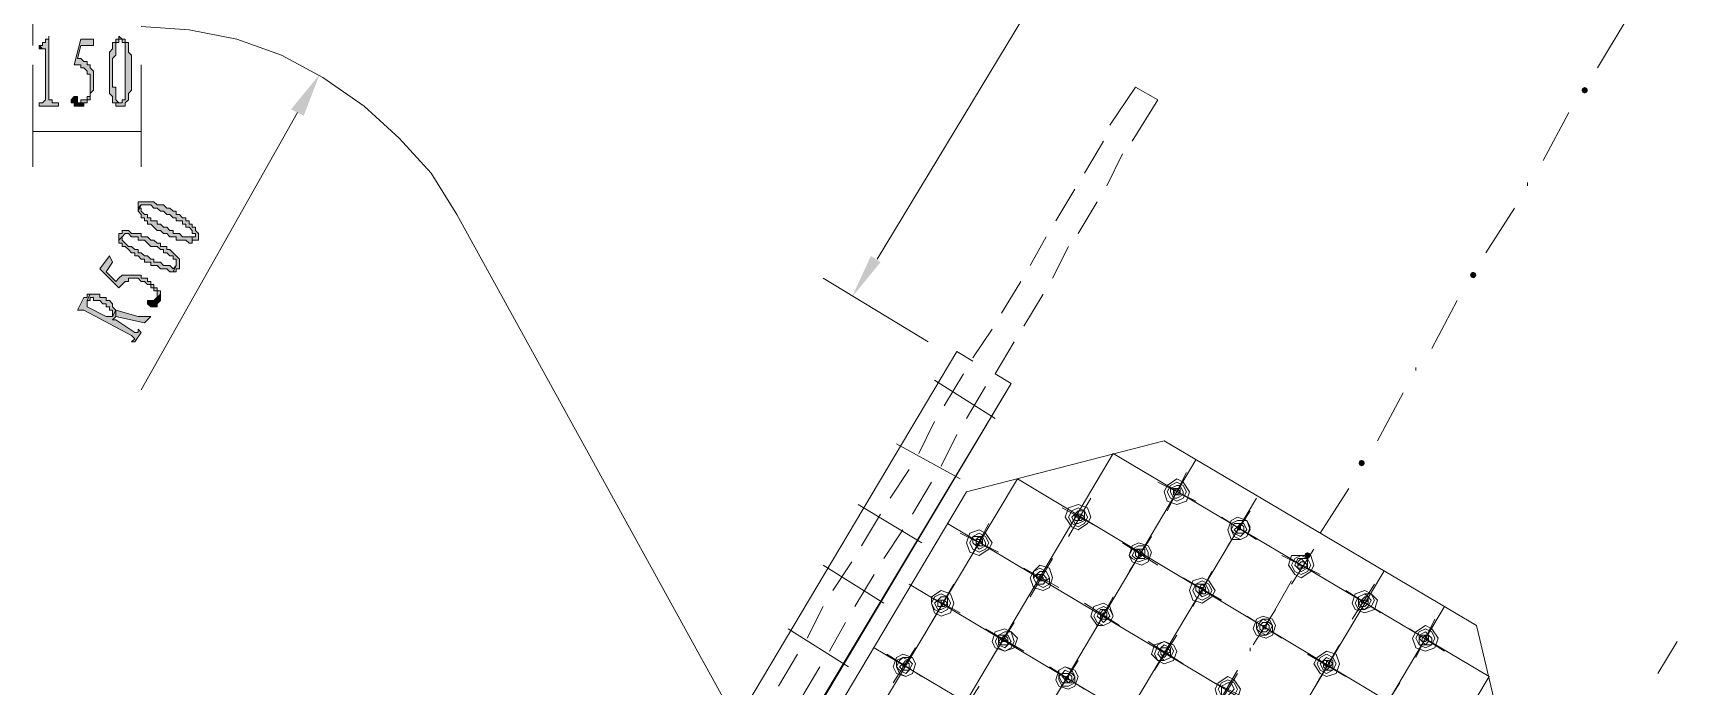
# Model space of a CAD drawing. Header units: millimetres. Extents: x 6 to 291, y 4 to 206.
# Drawn here: x 39.92 to 61.76, y 146.47 to 155.15 of the extents above; entities that cross this region are included whole.
import ezdxf

# ---------------------------------------------------------------- set-up
doc = ezdxf.new("R2010")
doc.units = ezdxf.units.MM
doc.layers.add('C00-00-00', color=7, linetype='Continuous')

msp = doc.modelspace()

# ---------------------------------------------------------------- hatches: boundary and pattern name
at = {"layer": 'C00-00-00'}
h = msp.add_hatch(color=256, dxfattribs=at)
h.dxf.hatch_style = 2
h.paths.add_polyline_path([(40.131998, 155.109335), (40.131998, 155.067001), (40.089665, 155.067001), (40.089665, 155.024668), (40.047331, 155.024668), (40.047331, 154.982335), (40.004998, 154.982335), (40.047331, 154.940001), (40.089665, 154.940001), (40.089665, 154.897668), (40.089665, 154.262668), (40.047331, 154.220335), (40.004998, 154.220335), (40.004998, 154.178001), (40.258998, 154.178001), (40.258998, 154.220335), (40.174331, 154.220335), (40.174331, 154.262668), (40.131998, 154.262668)])
h = msp.add_hatch(color=256, dxfattribs=at)
h.dxf.hatch_style = 2
h.paths.add_polyline_path([(41.063333, 155.109335), (41.063333, 155.067001), (41.020999, 155.067001), (41.105666, 155.067001), (41.105666, 155.024668), (41.147999, 155.024668), (41.147999, 154.940001), (41.147999, 154.643668), (41.147999, 154.347335), (41.147999, 154.262668), (41.105666, 154.262668), (41.105666, 154.220335), (41.063333, 154.220335), (41.020999, 154.220335), (41.020999, 154.178001), (41.063333, 154.178001), (41.105666, 154.178001), (41.147999, 154.178001), (41.147999, 154.220335), (41.190333, 154.262668), (41.190333, 154.305001), (41.190333, 154.347335), (41.232666, 154.389668), (41.232666, 154.474335), (41.232666, 154.516668), (41.232666, 154.728335), (41.232666, 154.770668), (41.232666, 154.855335), (41.190333, 154.897668), (41.190333, 154.940001), (41.190333, 154.982335), (41.190333, 155.024668), (41.147999, 155.024668), (41.147999, 155.067001), (41.105666, 155.067001)])
h = msp.add_hatch(color=256, dxfattribs=at)
h.dxf.hatch_style = 2
h.paths.add_polyline_path([(40.004999, 154.982336), (40.004999, 154.940002), (40.047333, 154.940002)])
h = msp.add_hatch(color=256, dxfattribs=at)
h.dxf.hatch_style = 2
h.paths.add_polyline_path([(40.724666, 155.067004), (40.555333, 155.067004), (40.470666, 154.728338), (40.512999, 154.728338), (40.555333, 154.728338), (40.555333, 154.686004), (40.597666, 154.686004), (40.639999, 154.643671), (40.639999, 154.601338), (40.682333, 154.601338), (40.682333, 154.516671), (40.682333, 154.474338), (40.682333, 154.432004), (40.682333, 154.389671), (40.682333, 154.347338), (40.682333, 154.305004), (40.639999, 154.305004), (40.639999, 154.262671), (40.597666, 154.262671), (40.555333, 154.262671), (40.555333, 154.220338), (40.512999, 154.220338), (40.639999, 154.220338), (40.639999, 154.262671), (40.682333, 154.262671), (40.682333, 154.305004), (40.682333, 154.347338), (40.724666, 154.389671), (40.724666, 154.643671), (40.682333, 154.686004), (40.682333, 154.728338), (40.639999, 154.728338), (40.639999, 154.770671), (40.597666, 154.770671), (40.555333, 154.813004), (40.512999, 154.813004), (40.555333, 154.982338), (40.724666, 154.982338)])
h = msp.add_hatch(color=256, dxfattribs=at)
h.dxf.hatch_style = 2
h.paths.add_polyline_path([(41.020998, 155.067004), (41.020998, 155.024671), (40.978665, 155.024671), (40.978665, 154.982338), (40.978665, 154.940004), (40.936331, 154.897671), (40.936331, 154.855338), (40.936331, 154.813004), (40.936331, 154.474338), (40.936331, 154.432004), (40.936331, 154.389671), (40.936331, 154.347338), (40.978665, 154.305004), (40.978665, 154.262671), (40.978665, 154.220338), (41.020998, 154.220338), (41.063331, 154.220338), (41.020998, 154.262671), (41.020998, 154.305004), (41.020998, 154.347338), (41.020998, 154.432004), (40.978665, 154.432004), (40.978665, 154.813004), (41.020998, 154.855338), (41.020998, 154.940004), (41.020998, 154.982338), (41.020998, 155.024671), (41.063331, 155.024671), (41.063331, 155.067004)])
h = msp.add_hatch(color=256, dxfattribs=at)
h.dxf.hatch_style = 2
h.paths.add_polyline_path([(43.349332, 154.13567), (43.518666, 154.051001), (43.730333, 154.601335)])
h = msp.add_hatch(color=256, dxfattribs=at)
h.dxf.hatch_style = 2
h.paths.add_polyline_path([(40.470669, 154.305003), (40.428335, 154.26267), (40.428335, 154.220336), (40.470669, 154.220336), (40.470669, 154.178003), (40.597669, 154.178003), (40.597669, 154.220336), (40.640002, 154.220336), (40.513002, 154.220336), (40.513002, 154.26267), (40.513002, 154.305003)])
h = msp.add_hatch(color=256, dxfattribs=at)
h.dxf.hatch_style = 2
h.paths.add_polyline_path([(60.536667, 154.432001), (60.50677, 154.419566), (60.494334, 154.389668), (60.50677, 154.35977), (60.536667, 154.347334), (60.566565, 154.35977), (60.579001, 154.389668), (60.566565, 154.419566)])
h = msp.add_hatch(color=256, dxfattribs=at)
h.dxf.hatch_style = 2
h.paths.add_polyline_path([(41.317334, 152.865669), (41.317334, 152.781002), (41.359668, 152.865669), (41.444334, 152.865669), (41.486668, 152.865669), (41.529001, 152.823336), (41.571334, 152.823336), (41.613668, 152.781002), (41.656001, 152.781002), (41.698334, 152.738669), (41.740668, 152.738669), (41.783001, 152.696336), (41.825334, 152.696336), (41.825334, 152.654002), (41.867668, 152.654002), (41.910001, 152.654002), (41.910001, 152.611669), (41.952334, 152.611669), (41.952334, 152.569336), (41.994668, 152.569336), (42.037001, 152.527002), (42.037001, 152.484669), (42.079334, 152.484669), (42.079334, 152.442336), (42.037001, 152.442336), (42.037001, 152.357669), (42.037001, 152.400002), (42.079334, 152.400002), (42.121668, 152.400002), (42.121668, 152.442336), (42.121668, 152.484669), (42.079334, 152.527002), (42.079334, 152.569336), (42.037001, 152.569336), (42.037001, 152.611669), (41.994668, 152.611669), (41.994668, 152.654002), (41.952334, 152.654002), (41.952334, 152.696336), (41.910001, 152.696336), (41.867668, 152.738669), (41.825334, 152.738669), (41.825334, 152.781002), (41.783001, 152.781002), (41.740668, 152.823336), (41.698334, 152.823336), (41.656001, 152.865669), (41.613668, 152.865669), (41.571334, 152.865669), (41.529001, 152.908002), (41.486668, 152.908002), (41.444334, 152.908002), (41.359668, 152.908002), (41.317334, 152.908002)])
h = msp.add_hatch(color=256, dxfattribs=at)
h.dxf.hatch_style = 2
h.paths.add_polyline_path([(41.317334, 152.781001), (41.359668, 152.738667), (41.359668, 152.696334), (41.402001, 152.696334), (41.402001, 152.654001), (41.444334, 152.654001), (41.444334, 152.611667), (41.486668, 152.611667), (41.529001, 152.569334), (41.571334, 152.527001), (41.613668, 152.527001), (41.656001, 152.484667), (41.698334, 152.484667), (41.740668, 152.442334), (41.783001, 152.442334), (41.825334, 152.442334), (41.825334, 152.400001), (41.867668, 152.400001), (41.910001, 152.400001), (41.952334, 152.400001), (41.994668, 152.357667), (42.037001, 152.357667), (42.037001, 152.442334), (41.952334, 152.442334), (41.910001, 152.442334), (41.867668, 152.484667), (41.825334, 152.484667), (41.783001, 152.484667), (41.783001, 152.527001), (41.740668, 152.527001), (41.698334, 152.569334), (41.656001, 152.569334), (41.613668, 152.611667), (41.571334, 152.611667), (41.571334, 152.654001), (41.529001, 152.654001), (41.486668, 152.654001), (41.486668, 152.696334), (41.444334, 152.696334), (41.444334, 152.738667), (41.402001, 152.738667), (41.359668, 152.781001), (41.359668, 152.823334), (41.317334, 152.823334), (41.359668, 152.865667)])
h = msp.add_hatch(color=256, dxfattribs=at)
h.dxf.hatch_style = 2
h.paths.add_polyline_path([(41.063333, 152.484669), (41.063333, 152.400002), (41.105666, 152.442335), (41.147999, 152.484669), (41.190333, 152.484669), (41.232666, 152.442335), (41.274999, 152.442335), (41.317333, 152.442335), (41.317333, 152.400002), (41.359666, 152.400002), (41.401999, 152.400002), (41.444333, 152.357669), (41.486666, 152.315335), (41.528999, 152.315335), (41.571333, 152.315335), (41.613666, 152.273002), (41.655999, 152.273002), (41.655999, 152.230669), (41.698333, 152.230669), (41.740666, 152.188335), (41.782999, 152.188335), (41.782999, 152.146002), (41.825333, 152.146002), (41.825333, 152.103669), (41.825333, 152.061335), (41.782999, 151.976669), (41.825333, 151.976669), (41.825333, 152.019002), (41.867666, 152.019002), (41.867666, 152.061335), (41.867666, 152.103669), (41.867666, 152.146002), (41.825333, 152.188335), (41.782999, 152.230669), (41.740666, 152.273002), (41.698333, 152.273002), (41.698333, 152.315335), (41.655999, 152.315335), (41.613666, 152.315335), (41.613666, 152.357669), (41.571333, 152.357669), (41.528999, 152.400002), (41.486666, 152.400002), (41.444333, 152.442335), (41.401999, 152.442335), (41.359666, 152.442335), (41.359666, 152.484669), (41.317333, 152.484669), (41.232666, 152.484669), (41.190333, 152.527002), (41.105666, 152.527002), (41.105666, 152.484669)])
h = msp.add_hatch(color=256, dxfattribs=at)
h.dxf.hatch_style = 2
h.paths.add_polyline_path([(41.063333, 152.400004), (41.063333, 152.35767), (41.105666, 152.35767), (41.105666, 152.315337), (41.147999, 152.315337), (41.190333, 152.273004), (41.232666, 152.23067), (41.274999, 152.23067), (41.274999, 152.188337), (41.317333, 152.188337), (41.359666, 152.146004), (41.401999, 152.146004), (41.401999, 152.10367), (41.444333, 152.10367), (41.486666, 152.10367), (41.486666, 152.061337), (41.528999, 152.061337), (41.571333, 152.061337), (41.613666, 152.019004), (41.655999, 152.019004), (41.698333, 152.019004), (41.740666, 151.97667), (41.782999, 151.97667), (41.825333, 152.061337), (41.782999, 152.019004), (41.740666, 152.061337), (41.698333, 152.061337), (41.655999, 152.061337), (41.613666, 152.10367), (41.571333, 152.10367), (41.528999, 152.10367), (41.528999, 152.146004), (41.486666, 152.146004), (41.444333, 152.188337), (41.401999, 152.188337), (41.359666, 152.23067), (41.317333, 152.23067), (41.317333, 152.273004), (41.274999, 152.273004), (41.232666, 152.315337), (41.190333, 152.315337), (41.147999, 152.35767), (41.105666, 152.400004), (41.105666, 152.442337)])
h = msp.add_hatch(color=256, dxfattribs=at)
h.dxf.hatch_style = 2
h.paths.add_polyline_path([(40.936334, 152.188336), (40.809334, 152.019003), (41.063334, 151.765003), (41.105667, 151.807336), (41.148, 151.84967), (41.190334, 151.84967), (41.190334, 151.892003), (41.317334, 151.892003), (41.359667, 151.84967), (41.402, 151.84967), (41.444334, 151.807336), (41.486667, 151.807336), (41.486667, 151.765003), (41.529, 151.765003), (41.529, 151.72267), (41.571334, 151.72267), (41.571334, 151.59567), (41.529, 151.59567), (41.613667, 151.680336), (41.613667, 151.72267), (41.571334, 151.72267), (41.571334, 151.765003), (41.529, 151.765003), (41.529, 151.807336), (41.486667, 151.807336), (41.486667, 151.84967), (41.444334, 151.84967), (41.444334, 151.892003), (41.402, 151.892003), (41.359667, 151.892003), (41.359667, 151.934336), (41.317334, 151.934336), (41.148, 151.934336), (41.105667, 151.934336), (41.063334, 151.892003), (41.021, 151.84967), (40.894, 151.97667), (40.978667, 152.10367)])
h = msp.add_hatch(color=256, dxfattribs=at)
h.dxf.hatch_style = 2
h.paths.add_polyline_path([(51.054002, 152.188336), (51.181001, 152.103668), (50.8, 151.638003)])
h = msp.add_hatch(color=256, dxfattribs=at)
h.dxf.hatch_style = 2
h.paths.add_polyline_path([(59.054999, 151.976668), (59.025101, 151.964233), (59.012666, 151.934335), (59.025101, 151.904437), (59.054999, 151.892001), (59.084897, 151.904437), (59.097333, 151.934335), (59.084897, 151.964233)])
h = msp.add_hatch(color=256, dxfattribs=at)
h.dxf.hatch_style = 2
h.paths.add_polyline_path([(40.597667, 151.638003), (40.513001, 151.468669), (40.555334, 151.468669), (40.597667, 151.468669), (41.232667, 151.130003), (41.275001, 151.087669), (41.232667, 151.045336), (41.275001, 151.045336), (41.359667, 151.172336), (41.317334, 151.214669), (41.317334, 151.172336), (41.275001, 151.172336), (41.021001, 151.341669), (40.978667, 151.341669), (41.021001, 151.384003), (41.021001, 151.468669), (40.978667, 151.384003), (40.936334, 151.384003), (40.894001, 151.384003), (40.640001, 151.511003), (40.640001, 151.595669), (40.682334, 151.680336), (40.640001, 151.680336), (40.640001, 151.638003)])
h = msp.add_hatch(color=256, dxfattribs=at)
h.dxf.hatch_style = 2
h.paths.add_polyline_path([(40.682332, 151.680337), (40.639999, 151.59567), (40.682332, 151.59567), (40.682332, 151.638004), (40.724665, 151.638004), (40.724665, 151.59567), (40.766999, 151.59567), (40.809332, 151.59567), (40.851665, 151.553337), (40.893999, 151.553337), (40.893999, 151.511004), (40.936332, 151.511004), (40.936332, 151.46867), (40.978665, 151.46867), (40.978665, 151.384004), (41.020999, 151.46867), (40.978665, 151.511004), (40.978665, 151.553337), (40.936332, 151.59567), (40.893999, 151.59567), (40.893999, 151.638004), (40.851665, 151.638004), (40.809332, 151.638004), (40.809332, 151.680337), (40.766999, 151.680337)])
h = msp.add_hatch(color=256, dxfattribs=at)
h.dxf.hatch_style = 2
h.paths.add_polyline_path([(41.444333, 151.595668), (41.444333, 151.553335), (41.486666, 151.511002), (41.529, 151.511002), (41.571333, 151.511002), (41.571333, 151.553335), (41.613666, 151.595668), (41.613666, 151.680335), (41.529, 151.595668)])
h = msp.add_hatch(color=256, dxfattribs=at)
h.dxf.hatch_style = 2
h.paths.add_polyline_path([(41.020998, 151.468669), (41.020998, 151.384003), (41.401998, 151.299336), (41.486665, 151.384003), (41.444331, 151.384003), (41.401998, 151.384003), (41.359665, 151.384003), (41.317331, 151.384003)])
h = msp.add_hatch(color=256, dxfattribs=at)
h.dxf.hatch_style = 2
h.paths.add_polyline_path([(57.573335, 149.479001), (57.543437, 149.466565), (57.531002, 149.436667), (57.543437, 149.406769), (57.573335, 149.394334), (57.603233, 149.406769), (57.615668, 149.436667), (57.603233, 149.466565)])
h = msp.add_hatch(color=256, dxfattribs=at)
h.dxf.hatch_style = 2
h.paths.add_polyline_path([(56.853668, 148.251334), (56.82377, 148.238899), (56.811335, 148.209001), (56.82377, 148.179103), (56.853668, 148.166668), (56.883566, 148.179103), (56.896001, 148.209001), (56.883566, 148.238899)])

# ---------------------------------------------------------------- linework, layer by layer
at = {"layer": 'C00-00-00', "lineweight": 5}
for points in [[(59.224332, 165.523335), (51.138666, 152.146002)], [(39.920335, 155.448001), (39.920335, 154.982336)], [(60.706001, 154.686004), (61.087001, 155.321002)], [(45.550668, 152.73867), (45.212001, 153.289004), (44.788668, 153.75467), (44.323001, 154.178004), (43.772668, 154.559004), (43.222334, 154.855337), (42.629668, 155.067004), (41.994668, 155.194004), (41.359668, 155.236337)], [(39.920335, 154.728334), (39.920335, 154.220334)], [(39.920335, 154.728334), (39.920335, 153.373669)], [(41.359669, 154.728334), (41.359669, 153.373669)], [(54.567668, 154.432002), (54.229002, 153.924002)], [(54.864, 154.262669), (54.525334, 153.712335)], [(54.567668, 154.432002), (54.864, 154.262669)], [(41.359669, 150.410336), (43.434001, 154.093336)], [(59.986334, 153.458337), (60.325, 154.093336)], [(39.920335, 153.839334), (41.359669, 153.839334)], [(54.144333, 153.712335), (53.890331, 153.289004)], [(54.398335, 153.543002), (54.186667, 153.119671)], [(59.774666, 153.119671), (59.774666, 153.162001)], [(53.763333, 153.077337), (53.509335, 152.654002)], [(54.059669, 152.908004), (53.805667, 152.484669)], [(49.403, 145.753668), (45.550668, 152.73867)], [(59.224332, 152.230671), (59.605333, 152.823335)], [(53.382332, 152.442334), (53.170669, 152.061338)], [(53.678668, 152.315335), (53.467001, 151.892004)], [(51.815999, 151.045334), (50.418999, 151.892004)], [(53.043666, 151.84967), (52.789668, 151.426335)], [(53.340002, 151.680337), (53.086, 151.257002)], [(58.504665, 150.96067), (58.843332, 151.595668)], [(52.662665, 151.214668), (52.408667, 150.833671)], [(52.959001, 151.045334), (52.704999, 150.622004)], [(52.197, 150.918336), (46.101001, 140.673673)], [(52.408667, 150.791337), (52.197, 150.918336)], [(51.900668, 150.537335), (52.704999, 150.029336)], [(52.281668, 150.622004), (52.027666, 150.198669)], [(52.704999, 150.622004), (52.916667, 150.495001)], [(58.293002, 150.664334), (58.293002, 150.706668)], [(52.916667, 150.495001), (46.778334, 140.250338)], [(52.916667, 150.495001), (46.862999, 140.335006)], [(52.578, 150.45267), (52.323999, 150.029336)], [(57.784998, 149.733004), (58.123665, 150.368002)], [(51.900668, 149.987001), (51.689, 149.56367)], [(51.392668, 149.690669), (52.239334, 149.225004)], [(52.197, 149.817668), (51.985332, 149.394337)], [(52.323999, 149.055671), (54.948665, 149.733004)], [(59.097334, 147.27767), (54.948665, 149.733004)], [(51.562001, 149.352003), (51.307999, 148.971002)], [(55.245001, 149.309669), (54.990999, 148.801669)], [(52.323999, 149.055671), (47.794333, 141.435666)], [(51.858333, 149.18267), (51.604331, 148.759335)], [(55.372, 148.928668), (54.864, 149.18267)], [(57.023001, 148.505337), (57.404002, 149.098001)], [(50.884669, 148.886338), (51.731334, 148.378334)], [(51.181001, 148.759335), (50.926999, 148.336004)], [(54.059669, 148.590001), (53.593999, 148.844003)], [(53.975, 148.971002), (53.678668, 148.463003)], [(56.091667, 148.801669), (55.795335, 148.336004)], [(51.477333, 148.547667), (51.223335, 148.16667)], [(52.620335, 148.632336), (52.366333, 148.16667)], [(56.176335, 148.420668), (55.710666, 148.717004)], [(52.747334, 148.251335), (52.239334, 148.505337)], [(54.864, 148.082002), (54.398335, 148.378334)], [(54.779331, 148.463003), (54.482999, 147.997337)], [(50.8, 148.124336), (50.545998, 147.743336)], [(53.467001, 148.16667), (53.170669, 147.658671)], [(57.023001, 147.955003), (56.515002, 148.209001)], [(56.938333, 148.293669), (56.642001, 147.828004)], [(50.418999, 148.082002), (51.223335, 147.574002)], [(51.096332, 147.955003), (50.842334, 147.531668)], [(53.551665, 147.78567), (53.086, 148.039668)], [(55.710666, 147.616337), (55.202666, 147.912669)], [(55.583667, 147.997337), (55.329665, 147.531668)], [(52.239334, 147.447004), (51.773665, 147.701001)], [(52.154665, 147.828004), (51.858333, 147.320001)], [(56.303334, 147.27767), (56.642001, 147.870334)], [(57.827333, 147.447004), (57.361667, 147.743336)], [(57.742668, 147.828004), (57.446332, 147.362335)], [(50.418999, 147.531668), (50.207332, 147.108337)], [(54.356001, 147.27767), (53.890331, 147.574002)], [(54.271332, 147.658671), (54.017334, 147.193002)], [(56.430333, 147.489334), (56.134001, 147.023669)], [(49.953334, 147.235336), (50.757666, 146.727337)], [(50.715331, 147.320001), (50.503668, 146.939004)], [(53.086, 146.939004), (52.578, 147.235336)], [(52.959001, 147.320001), (52.662665, 146.854336)], [(56.515002, 147.108337), (56.049332, 147.404669)], [(58.673999, 146.939004), (58.208333, 147.235336)], [(58.547, 147.362335), (58.293002, 146.854336)], [(59.732332, 144.61067), (59.097334, 147.27767)], [(55.202666, 146.769671), (54.737001, 147.066003)], [(55.118002, 147.150668), (54.821666, 146.685002)], [(57.276999, 147.023669), (56.980667, 146.515669)], [(61.764334, 147.066003), (61.510332, 146.642668)], [(50.080333, 146.89667), (49.826335, 146.473335)], [(51.731334, 146.600338), (51.265665, 146.89667)], [(51.646666, 146.981334), (51.350334, 146.515669)], [(53.805667, 146.812001), (53.509335, 146.346336)], [(56.091667, 146.939004), (56.091667, 146.981334)], [(57.361667, 146.600338), (56.853668, 146.89667)], [(50.376665, 146.727337), (50.122667, 146.304002)], [(53.890331, 146.431001), (53.424666, 146.727337)], [(55.541333, 146.00767), (55.922334, 146.642668)], [(55.922334, 146.685002), (55.626001, 146.177003)], [(52.493332, 146.473335), (52.197, 146.00767)], [(56.049332, 146.304002), (55.541333, 146.558004)], [(58.081334, 146.515669), (57.784998, 146.050004)]]:
    msp.add_lwpolyline(points, dxfattribs=at)
at = {"layer": 'C00-00-00', "lineweight": 13}
for points in [[(40.131998, 155.109335), (40.131998, 155.067001), (40.089665, 155.067001), (40.089665, 155.024668), (40.047331, 155.024668), (40.047331, 154.982335), (40.004998, 154.982335), (40.047331, 154.940001), (40.089665, 154.940001), (40.089665, 154.897668), (40.089665, 154.262668), (40.047331, 154.220335), (40.004998, 154.220335), (40.004998, 154.178001), (40.258998, 154.178001), (40.258998, 154.220335), (40.174331, 154.220335), (40.174331, 154.262668), (40.131998, 154.262668)], [(41.063333, 155.109335), (41.063333, 155.067001), (41.020999, 155.067001), (41.105666, 155.067001), (41.105666, 155.024668), (41.147999, 155.024668), (41.147999, 154.940001), (41.147999, 154.643668), (41.147999, 154.347335), (41.147999, 154.262668), (41.105666, 154.262668), (41.105666, 154.220335), (41.063333, 154.220335), (41.020999, 154.220335), (41.020999, 154.178001), (41.063333, 154.178001), (41.105666, 154.178001), (41.147999, 154.178001), (41.147999, 154.220335), (41.190333, 154.262668), (41.190333, 154.305001), (41.190333, 154.347335), (41.232666, 154.389668), (41.232666, 154.474335), (41.232666, 154.516668), (41.232666, 154.728335), (41.232666, 154.770668), (41.232666, 154.855335), (41.190333, 154.897668), (41.190333, 154.940001), (41.190333, 154.982335), (41.190333, 155.024668), (41.147999, 155.024668), (41.147999, 155.067001), (41.105666, 155.067001)], [(40.004999, 154.982336), (40.004999, 154.940002), (40.047333, 154.940002)], [(40.724666, 155.067004), (40.555333, 155.067004), (40.470666, 154.728338), (40.512999, 154.728338), (40.555333, 154.728338), (40.555333, 154.686004), (40.597666, 154.686004), (40.639999, 154.643671), (40.639999, 154.601338), (40.682333, 154.601338), (40.682333, 154.516671), (40.682333, 154.474338), (40.682333, 154.432004), (40.682333, 154.389671), (40.682333, 154.347338), (40.682333, 154.305004), (40.639999, 154.305004), (40.639999, 154.262671), (40.597666, 154.262671), (40.555333, 154.262671), (40.555333, 154.220338), (40.512999, 154.220338), (40.639999, 154.220338), (40.639999, 154.262671), (40.682333, 154.262671), (40.682333, 154.305004), (40.682333, 154.347338), (40.724666, 154.389671), (40.724666, 154.643671), (40.682333, 154.686004), (40.682333, 154.728338), (40.639999, 154.728338), (40.639999, 154.770671), (40.597666, 154.770671), (40.555333, 154.813004), (40.512999, 154.813004), (40.555333, 154.982338), (40.724666, 154.982338)], [(41.020998, 155.067004), (41.020998, 155.024671), (40.978665, 155.024671), (40.978665, 154.982338), (40.978665, 154.940004), (40.936331, 154.897671), (40.936331, 154.855338), (40.936331, 154.813004), (40.936331, 154.474338), (40.936331, 154.432004), (40.936331, 154.389671), (40.936331, 154.347338), (40.978665, 154.305004), (40.978665, 154.262671), (40.978665, 154.220338), (41.020998, 154.220338), (41.063331, 154.220338), (41.020998, 154.262671), (41.020998, 154.305004), (41.020998, 154.347338), (41.020998, 154.432004), (40.978665, 154.432004), (40.978665, 154.813004), (41.020998, 154.855338), (41.020998, 154.940004), (41.020998, 154.982338), (41.020998, 155.024671), (41.063331, 155.024671), (41.063331, 155.067004)], [(40.470669, 154.305003), (40.428335, 154.26267), (40.428335, 154.220336), (40.470669, 154.220336), (40.470669, 154.178003), (40.597669, 154.178003), (40.597669, 154.220336), (40.640002, 154.220336), (40.513002, 154.220336), (40.513002, 154.26267), (40.513002, 154.305003)], [(41.317334, 152.865669), (41.317334, 152.781002), (41.359668, 152.865669), (41.444334, 152.865669), (41.486668, 152.865669), (41.529001, 152.823336), (41.571334, 152.823336), (41.613668, 152.781002), (41.656001, 152.781002), (41.698334, 152.738669), (41.740668, 152.738669), (41.783001, 152.696336), (41.825334, 152.696336), (41.825334, 152.654002), (41.867668, 152.654002), (41.910001, 152.654002), (41.910001, 152.611669), (41.952334, 152.611669), (41.952334, 152.569336), (41.994668, 152.569336), (42.037001, 152.527002), (42.037001, 152.484669), (42.079334, 152.484669), (42.079334, 152.442336), (42.037001, 152.442336), (42.037001, 152.357669), (42.037001, 152.400002), (42.079334, 152.400002), (42.121668, 152.400002), (42.121668, 152.442336), (42.121668, 152.484669), (42.079334, 152.527002), (42.079334, 152.569336), (42.037001, 152.569336), (42.037001, 152.611669), (41.994668, 152.611669), (41.994668, 152.654002), (41.952334, 152.654002), (41.952334, 152.696336), (41.910001, 152.696336), (41.867668, 152.738669), (41.825334, 152.738669), (41.825334, 152.781002), (41.783001, 152.781002), (41.740668, 152.823336), (41.698334, 152.823336), (41.656001, 152.865669), (41.613668, 152.865669), (41.571334, 152.865669), (41.529001, 152.908002), (41.486668, 152.908002), (41.444334, 152.908002), (41.359668, 152.908002), (41.317334, 152.908002)], [(41.317334, 152.781001), (41.359668, 152.738667), (41.359668, 152.696334), (41.402001, 152.696334), (41.402001, 152.654001), (41.444334, 152.654001), (41.444334, 152.611667), (41.486668, 152.611667), (41.529001, 152.569334), (41.571334, 152.527001), (41.613668, 152.527001), (41.656001, 152.484667), (41.698334, 152.484667), (41.740668, 152.442334), (41.783001, 152.442334), (41.825334, 152.442334), (41.825334, 152.400001), (41.867668, 152.400001), (41.910001, 152.400001), (41.952334, 152.400001), (41.994668, 152.357667), (42.037001, 152.357667), (42.037001, 152.442334), (41.952334, 152.442334), (41.910001, 152.442334), (41.867668, 152.484667), (41.825334, 152.484667), (41.783001, 152.484667), (41.783001, 152.527001), (41.740668, 152.527001), (41.698334, 152.569334), (41.656001, 152.569334), (41.613668, 152.611667), (41.571334, 152.611667), (41.571334, 152.654001), (41.529001, 152.654001), (41.486668, 152.654001), (41.486668, 152.696334), (41.444334, 152.696334), (41.444334, 152.738667), (41.402001, 152.738667), (41.359668, 152.781001), (41.359668, 152.823334), (41.317334, 152.823334), (41.359668, 152.865667)], [(41.063333, 152.484669), (41.063333, 152.400002), (41.105666, 152.442335), (41.147999, 152.484669), (41.190333, 152.484669), (41.232666, 152.442335), (41.274999, 152.442335), (41.317333, 152.442335), (41.317333, 152.400002), (41.359666, 152.400002), (41.401999, 152.400002), (41.444333, 152.357669), (41.486666, 152.315335), (41.528999, 152.315335), (41.571333, 152.315335), (41.613666, 152.273002), (41.655999, 152.273002), (41.655999, 152.230669), (41.698333, 152.230669), (41.740666, 152.188335), (41.782999, 152.188335), (41.782999, 152.146002), (41.825333, 152.146002), (41.825333, 152.103669), (41.825333, 152.061335), (41.782999, 151.976669), (41.825333, 151.976669), (41.825333, 152.019002), (41.867666, 152.019002), (41.867666, 152.061335), (41.867666, 152.103669), (41.867666, 152.146002), (41.825333, 152.188335), (41.782999, 152.230669), (41.740666, 152.273002), (41.698333, 152.273002), (41.698333, 152.315335), (41.655999, 152.315335), (41.613666, 152.315335), (41.613666, 152.357669), (41.571333, 152.357669), (41.528999, 152.400002), (41.486666, 152.400002), (41.444333, 152.442335), (41.401999, 152.442335), (41.359666, 152.442335), (41.359666, 152.484669), (41.317333, 152.484669), (41.232666, 152.484669), (41.190333, 152.527002), (41.105666, 152.527002), (41.105666, 152.484669)], [(41.063333, 152.400004), (41.063333, 152.35767), (41.105666, 152.35767), (41.105666, 152.315337), (41.147999, 152.315337), (41.190333, 152.273004), (41.232666, 152.23067), (41.274999, 152.23067), (41.274999, 152.188337), (41.317333, 152.188337), (41.359666, 152.146004), (41.401999, 152.146004), (41.401999, 152.10367), (41.444333, 152.10367), (41.486666, 152.10367), (41.486666, 152.061337), (41.528999, 152.061337), (41.571333, 152.061337), (41.613666, 152.019004), (41.655999, 152.019004), (41.698333, 152.019004), (41.740666, 151.97667), (41.782999, 151.97667), (41.825333, 152.061337), (41.782999, 152.019004), (41.740666, 152.061337), (41.698333, 152.061337), (41.655999, 152.061337), (41.613666, 152.10367), (41.571333, 152.10367), (41.528999, 152.10367), (41.528999, 152.146004), (41.486666, 152.146004), (41.444333, 152.188337), (41.401999, 152.188337), (41.359666, 152.23067), (41.317333, 152.23067), (41.317333, 152.273004), (41.274999, 152.273004), (41.232666, 152.315337), (41.190333, 152.315337), (41.147999, 152.35767), (41.105666, 152.400004), (41.105666, 152.442337)], [(40.936334, 152.188336), (40.809334, 152.019003), (41.063334, 151.765003), (41.105667, 151.807336), (41.148, 151.84967), (41.190334, 151.84967), (41.190334, 151.892003), (41.317334, 151.892003), (41.359667, 151.84967), (41.402, 151.84967), (41.444334, 151.807336), (41.486667, 151.807336), (41.486667, 151.765003), (41.529, 151.765003), (41.529, 151.72267), (41.571334, 151.72267), (41.571334, 151.59567), (41.529, 151.59567), (41.613667, 151.680336), (41.613667, 151.72267), (41.571334, 151.72267), (41.571334, 151.765003), (41.529, 151.765003), (41.529, 151.807336), (41.486667, 151.807336), (41.486667, 151.84967), (41.444334, 151.84967), (41.444334, 151.892003), (41.402, 151.892003), (41.359667, 151.892003), (41.359667, 151.934336), (41.317334, 151.934336), (41.148, 151.934336), (41.105667, 151.934336), (41.063334, 151.892003), (41.021, 151.84967), (40.894, 151.97667), (40.978667, 152.10367)], [(40.597667, 151.638003), (40.513001, 151.468669), (40.555334, 151.468669), (40.597667, 151.468669), (41.232667, 151.130003), (41.275001, 151.087669), (41.232667, 151.045336), (41.275001, 151.045336), (41.359667, 151.172336), (41.317334, 151.214669), (41.317334, 151.172336), (41.275001, 151.172336), (41.021001, 151.341669), (40.978667, 151.341669), (41.021001, 151.384003), (41.021001, 151.468669), (40.978667, 151.384003), (40.936334, 151.384003), (40.894001, 151.384003), (40.640001, 151.511003), (40.640001, 151.595669), (40.682334, 151.680336), (40.640001, 151.680336), (40.640001, 151.638003)], [(40.682332, 151.680337), (40.639999, 151.59567), (40.682332, 151.59567), (40.682332, 151.638004), (40.724665, 151.638004), (40.724665, 151.59567), (40.766999, 151.59567), (40.809332, 151.59567), (40.851665, 151.553337), (40.893999, 151.553337), (40.893999, 151.511004), (40.936332, 151.511004), (40.936332, 151.46867), (40.978665, 151.46867), (40.978665, 151.384004), (41.020999, 151.46867), (40.978665, 151.511004), (40.978665, 151.553337), (40.936332, 151.59567), (40.893999, 151.59567), (40.893999, 151.638004), (40.851665, 151.638004), (40.809332, 151.638004), (40.809332, 151.680337), (40.766999, 151.680337)], [(41.444333, 151.595668), (41.444333, 151.553335), (41.486666, 151.511002), (41.529, 151.511002), (41.571333, 151.511002), (41.571333, 151.553335), (41.613666, 151.595668), (41.613666, 151.680335), (41.529, 151.595668)], [(41.020998, 151.468669), (41.020998, 151.384003), (41.401998, 151.299336), (41.486665, 151.384003), (41.444331, 151.384003), (41.401998, 151.384003), (41.359665, 151.384003), (41.317331, 151.384003)]]:
    msp.add_lwpolyline(points, close=True, dxfattribs=at)
at = {"layer": 'C00-00-00', "lineweight": 15}
for points in [[(54.271332, 149.56367), (48.302333, 139.488336)], [(55.372, 149.479002), (48.895001, 138.557006)], [(59.266667, 146.600338), (54.271332, 149.56367)], [(53.001335, 149.225004), (47.963666, 140.800668)], [(59.562999, 145.288003), (53.001335, 149.225004)], [(56.176335, 148.971002), (49.699332, 138.091337)], [(59.520669, 144.187335), (52.070001, 148.632336)], [(57.869667, 147.997337), (51.350334, 137.075338)], [(59.012665, 143.383004), (51.562001, 147.828004)], [(58.673999, 147.531668), (52.197, 136.609669)], [(58.504665, 142.578668), (51.096332, 146.981334)], [(59.266667, 146.600338), (53.255333, 136.525)]]:
    msp.add_lwpolyline(points, dxfattribs=at)
at = {"layer": 'C00-00-00', "lineweight": 5}
for points in [[(54.948665, 149.055671), (54.990998, 148.928671), (55.117998, 148.886337), (55.244998, 148.928671), (55.287331, 149.055671), (55.202665, 149.182671), (55.117998, 149.225004), (54.990998, 149.140337)], [(54.990999, 149.055671), (55.033332, 148.971004), (55.117999, 148.928671), (55.202666, 148.971004), (55.244999, 149.055671), (55.202666, 149.140337), (55.117999, 149.182671), (55.033332, 149.140337)], [(55.033333, 149.055671), (55.075667, 148.971004), (55.118, 148.971004), (55.202667, 149.013337), (55.202667, 149.055671), (55.160333, 149.140337), (55.118, 149.140337), (55.033333, 149.098004)], [(55.075668, 149.055671), (55.118001, 149.013337), (55.160334, 149.055671), (55.118001, 149.098004)], [(55.075668, 149.055671), (55.075668, 149.013337), (55.118001, 149.013337), (55.160334, 149.013337), (55.160334, 149.055671), (55.160334, 149.098004), (55.118001, 149.098004), (55.075668, 149.098004)], [(53.636334, 148.717004), (53.721, 148.590004), (53.805667, 148.547671), (53.932667, 148.632338), (53.975, 148.717004), (53.932667, 148.844004), (53.805667, 148.886338), (53.678667, 148.844004)], [(53.678668, 148.717004), (53.721001, 148.632338), (53.805668, 148.590004), (53.890335, 148.632338), (53.932668, 148.717004), (53.890335, 148.801671), (53.805668, 148.844004), (53.721001, 148.801671)], [(53.720998, 148.717004), (53.763331, 148.632338), (53.805665, 148.632338), (53.890331, 148.674671), (53.890331, 148.717004), (53.890331, 148.801671), (53.805665, 148.801671), (53.763331, 148.759338)], [(53.763333, 148.717004), (53.805666, 148.717004), (53.805666, 148.674671), (53.847999, 148.717004), (53.847999, 148.759338), (53.805666, 148.759338)], [(53.763333, 148.717004), (53.763333, 148.674671), (53.805666, 148.674671), (53.847999, 148.674671), (53.890333, 148.717004), (53.847999, 148.759338), (53.805666, 148.759338), (53.763333, 148.759338)], [(52.323999, 148.378334), (52.366332, 148.251334), (52.493332, 148.209001), (52.620332, 148.293667), (52.662665, 148.378334), (52.577999, 148.505334), (52.493332, 148.547667), (52.366332, 148.505334)], [(55.795335, 148.547667), (55.837668, 148.420667), (55.964668, 148.420667), (56.049335, 148.463001), (56.091668, 148.590001), (56.049335, 148.674667), (55.922335, 148.717001), (55.837668, 148.674667)], [(55.837665, 148.547667), (55.879998, 148.463001), (55.964665, 148.420667), (56.049331, 148.463001), (56.091665, 148.547667), (56.049331, 148.674667), (55.922331, 148.674667), (55.837665, 148.632334)], [(55.837665, 148.547667), (55.879998, 148.505334), (55.964665, 148.463001), (56.006998, 148.505334), (56.049331, 148.547667), (56.006998, 148.632334), (55.922331, 148.632334), (55.879998, 148.632334)], [(55.879999, 148.547667), (55.922333, 148.505334), (55.964666, 148.505334), (56.006999, 148.505334), (56.006999, 148.547667), (56.006999, 148.590001), (55.964666, 148.632334), (55.922333, 148.590001)], [(55.922334, 148.547667), (55.964667, 148.547667), (55.964667, 148.590001), (55.922334, 148.590001)], [(52.366333, 148.378334), (52.408666, 148.293667), (52.493333, 148.251334), (52.577999, 148.293667), (52.620333, 148.378334), (52.577999, 148.463001), (52.493333, 148.505334), (52.408666, 148.463001)], [(52.408667, 148.378334), (52.451001, 148.336001), (52.493334, 148.293667), (52.578001, 148.336001), (52.578001, 148.378334), (52.535667, 148.463001), (52.493334, 148.463001), (52.408667, 148.463001)], [(52.451001, 148.378334), (52.451001, 148.336001), (52.493335, 148.336001), (52.535668, 148.336001), (52.535668, 148.378334), (52.535668, 148.420667), (52.493335, 148.463001), (52.451001, 148.420667)], [(52.451001, 148.378334), (52.493335, 148.336001), (52.493335, 148.378334), (52.535668, 148.378334), (52.493335, 148.420667), (52.451001, 148.420667)], [(54.482999, 148.209001), (54.525333, 148.124334), (54.652333, 148.082001), (54.736999, 148.124334), (54.779333, 148.251334), (54.736999, 148.336001), (54.609999, 148.378334), (54.525333, 148.336001)], [(54.482999, 148.209001), (54.525333, 148.166668), (54.609999, 148.124334), (54.736999, 148.166668), (54.736999, 148.251334), (54.694666, 148.336001), (54.609999, 148.336001), (54.525333, 148.293668)], [(54.525334, 148.209001), (54.567667, 148.166668), (54.610001, 148.166668), (54.694667, 148.166668), (54.694667, 148.209001), (54.694667, 148.293668), (54.610001, 148.293668), (54.567667, 148.293668)], [(54.567668, 148.209001), (54.610001, 148.166668), (54.652335, 148.209001), (54.694668, 148.209001), (54.652335, 148.251334), (54.610001, 148.293668), (54.567668, 148.251334)], [(54.609998, 148.209001), (54.652332, 148.209001), (54.652332, 148.251334), (54.609998, 148.251334)], [(56.599666, 148.082002), (56.684333, 147.955002), (56.768999, 147.912669), (56.895999, 147.997335), (56.938333, 148.082002), (56.895999, 148.209002), (56.768999, 148.209002), (56.641999, 148.209002)], [(56.642001, 148.082002), (56.684334, 147.997335), (56.769001, 147.955002), (56.853667, 147.997335), (56.896001, 148.082002), (56.853667, 148.166669), (56.769001, 148.209002), (56.684334, 148.166669)], [(56.684335, 148.082002), (56.726668, 148.039669), (56.769001, 147.997335), (56.853668, 148.039669), (56.853668, 148.082002), (56.853668, 148.166669), (56.769001, 148.166669), (56.726668, 148.166669)], [(56.726665, 148.082002), (56.726665, 148.039669), (56.768998, 148.039669), (56.811332, 148.039669), (56.853665, 148.082002), (56.811332, 148.124335), (56.768998, 148.166669), (56.726665, 148.124335)], [(56.726665, 148.082002), (56.768998, 148.082002), (56.768998, 148.039669), (56.811332, 148.082002), (56.811332, 148.124335), (56.768998, 148.124335)], [(53.170669, 147.912669), (53.213002, 147.785669), (53.340002, 147.743336), (53.424669, 147.785669), (53.467002, 147.912669), (53.424669, 148.039669), (53.297669, 148.082002), (53.213002, 147.997336)], [(53.212999, 147.912669), (53.255332, 147.828002), (53.339999, 147.785669), (53.424665, 147.828002), (53.424665, 147.912669), (53.382332, 147.997336), (53.297665, 148.039669), (53.212999, 147.997336)], [(53.212999, 147.912669), (53.255332, 147.828002), (53.339999, 147.828002), (53.382332, 147.870336), (53.424665, 147.912669), (53.382332, 147.997336), (53.297665, 147.997336), (53.255332, 147.955002)], [(53.255333, 147.912669), (53.297666, 147.870336), (53.382333, 147.870336), (53.382333, 147.912669), (53.34, 147.955002), (53.297666, 147.955002), (53.255333, 147.955002)], [(53.297667, 147.912669), (53.297667, 147.870336), (53.340001, 147.870336), (53.340001, 147.912669), (53.297667, 147.955002)], [(55.287335, 147.743336), (55.329669, 147.616336), (55.456669, 147.574002), (55.583669, 147.658669), (55.626002, 147.743336), (55.541335, 147.870336), (55.456669, 147.912669), (55.329669, 147.870336)], [(51.858333, 147.574002), (51.900667, 147.447002), (51.985333, 147.404669), (52.112333, 147.447002), (52.154667, 147.574002), (52.112333, 147.701002), (51.985333, 147.743336), (51.858333, 147.658669)], [(51.858333, 147.574002), (51.900667, 147.489336), (51.985333, 147.447002), (52.07, 147.489336), (52.112333, 147.574002), (52.07, 147.658669), (51.985333, 147.701002), (51.900667, 147.658669)], [(55.329665, 147.743336), (55.371999, 147.658669), (55.456665, 147.616336), (55.541332, 147.658669), (55.583665, 147.743336), (55.541332, 147.828002), (55.456665, 147.870336), (55.371999, 147.828002)], [(55.372, 147.743336), (55.414333, 147.701002), (55.456666, 147.658669), (55.541333, 147.701002), (55.541333, 147.743336), (55.499, 147.828002), (55.456666, 147.828002), (55.372, 147.828002)], [(55.414334, 147.743336), (55.414334, 147.701002), (55.456667, 147.701002), (55.499001, 147.701002), (55.499001, 147.743336), (55.499001, 147.785669), (55.456667, 147.828002), (55.414334, 147.785669)], [(55.414334, 147.743336), (55.456667, 147.701002), (55.456667, 147.743336), (55.499001, 147.743336), (55.456667, 147.785669), (55.414334, 147.785669)], [(57.446332, 147.574002), (57.488665, 147.489336), (57.615665, 147.447002), (57.742665, 147.489336), (57.784999, 147.616336), (57.700332, 147.701002), (57.615665, 147.743336), (57.488665, 147.701002)], [(57.488666, 147.574002), (57.531, 147.489336), (57.615666, 147.489336), (57.700333, 147.531669), (57.742666, 147.616336), (57.700333, 147.701002), (57.615666, 147.701002), (57.531, 147.658669)], [(57.531001, 147.574002), (57.531001, 147.531669), (57.615667, 147.489336), (57.658001, 147.531669), (57.700334, 147.616336), (57.658001, 147.658669), (57.615667, 147.701002), (57.531001, 147.658669)], [(51.900668, 147.574002), (51.943001, 147.489336), (51.985334, 147.489336), (52.070001, 147.531669), (52.070001, 147.574002), (52.070001, 147.658669), (51.985334, 147.658669), (51.943001, 147.616336)], [(51.943002, 147.574002), (51.943002, 147.531669), (51.985335, 147.531669), (52.027669, 147.531669), (52.070002, 147.574002), (52.027669, 147.616336), (51.985335, 147.616336), (51.943002, 147.616336)], [(51.985332, 147.574002), (51.985332, 147.531669), (52.027666, 147.574002), (52.027666, 147.616336), (51.985332, 147.616336)], [(53.975, 147.404669), (54.059667, 147.277669), (54.144333, 147.277669), (54.229, 147.320003), (54.271333, 147.404669), (54.229, 147.531669), (54.144333, 147.574003), (54.017333, 147.531669)], [(54.017334, 147.404669), (54.059668, 147.320003), (54.144334, 147.277669), (54.229001, 147.320003), (54.271334, 147.404669), (54.229001, 147.489336), (54.144334, 147.531669), (54.059668, 147.489336)], [(54.059669, 147.404669), (54.102002, 147.362336), (54.144335, 147.320003), (54.186669, 147.362336), (54.229002, 147.404669), (54.186669, 147.489336), (54.144335, 147.489336), (54.102002, 147.489336)], [(54.101999, 147.404669), (54.101999, 147.362336), (54.144332, 147.362336), (54.186666, 147.362336), (54.186666, 147.404669), (54.186666, 147.447003), (54.144332, 147.489336), (54.101999, 147.447003)], [(54.101999, 147.404669), (54.144332, 147.404669), (54.186666, 147.404669), (54.186666, 147.447003), (54.144332, 147.447003)], [(57.531001, 147.574002), (57.573334, 147.531669), (57.615667, 147.531669), (57.658001, 147.574002), (57.658001, 147.616336), (57.658001, 147.658669), (57.615667, 147.658669), (57.573334, 147.616336)], [(57.573335, 147.574002), (57.615668, 147.574002), (57.658002, 147.616336), (57.615668, 147.616336), (57.573335, 147.616336)], [(52.662665, 147.066003), (52.704998, 146.981336), (52.831998, 146.939003), (52.958998, 146.981336), (53.001331, 147.108336), (52.916665, 147.193003), (52.831998, 147.235336), (52.704998, 147.193003)], [(56.134001, 147.235336), (56.176334, 147.150669), (56.303334, 147.108336), (56.388001, 147.150669), (56.430334, 147.277669), (56.388001, 147.362336), (56.261001, 147.404669), (56.176334, 147.362336)], [(56.176335, 147.235336), (56.218669, 147.193003), (56.303335, 147.150669), (56.345669, 147.193003), (56.388002, 147.277669), (56.345669, 147.320003), (56.261002, 147.362336), (56.218669, 147.320003)], [(56.176335, 147.235336), (56.218669, 147.150669), (56.303335, 147.150669), (56.388002, 147.193003), (56.388002, 147.277669), (56.345669, 147.362336), (56.261002, 147.362336), (56.176335, 147.320003)], [(56.218666, 147.235336), (56.260999, 147.193003), (56.303332, 147.193003), (56.345666, 147.235336), (56.345666, 147.277669), (56.303332, 147.320003), (56.260999, 147.320003), (56.218666, 147.277669)], [(56.261, 147.235336), (56.303333, 147.235336), (56.303333, 147.277669), (56.261, 147.277669)], [(58.250668, 147.108337), (58.293001, 146.981337), (58.420001, 146.939004), (58.547001, 146.981337), (58.589334, 147.108337), (58.504668, 147.235337), (58.420001, 147.27767), (58.293001, 147.193004)], [(58.293002, 147.108337), (58.335335, 147.02367), (58.420002, 146.981337), (58.504669, 147.02367), (58.547002, 147.108337), (58.504669, 147.193004), (58.420002, 147.235337), (58.335335, 147.193004)], [(52.704999, 147.066003), (52.747333, 146.981336), (52.831999, 146.939003), (52.916666, 146.981336), (52.958999, 147.066003), (52.916666, 147.193003), (52.831999, 147.193003), (52.747333, 147.15067)], [(52.747334, 147.066003), (52.747334, 147.02367), (52.832, 146.981336), (52.874334, 147.02367), (52.916667, 147.066003), (52.874334, 147.15067), (52.832, 147.15067), (52.747334, 147.15067)], [(52.747334, 147.066003), (52.789667, 147.02367), (52.832, 147.02367), (52.874334, 147.02367), (52.874334, 147.066003), (52.874334, 147.108336), (52.832, 147.15067), (52.789667, 147.108336)], [(52.789668, 147.066003), (52.832001, 147.066003), (52.874334, 147.066003), (52.832001, 147.108336), (52.789668, 147.108336)], [(54.779331, 146.89667), (54.863998, 146.812003), (54.948665, 146.76967), (55.075665, 146.812003), (55.117998, 146.939003), (55.075665, 147.02367), (54.948665, 147.066003), (54.821665, 147.02367)], [(54.821666, 146.89667), (54.863999, 146.812003), (54.948666, 146.812003), (55.033333, 146.854336), (55.075666, 146.939003), (55.033333, 147.02367), (54.948666, 147.066003), (54.863999, 147.02367)], [(54.864, 146.89667), (54.906334, 146.854336), (54.948667, 146.812003), (55.033334, 146.854336), (55.033334, 146.939003), (55.033334, 146.981336), (54.948667, 147.02367), (54.906334, 146.981336)], [(58.335332, 147.108337), (58.335332, 147.02367), (58.419999, 147.02367), (58.504666, 147.02367), (58.504666, 147.108337), (58.462332, 147.15067), (58.419999, 147.193004), (58.335332, 147.15067)], [(58.335332, 147.108337), (58.377666, 147.066004), (58.419999, 147.02367), (58.462332, 147.066004), (58.462332, 147.108337), (58.462332, 147.15067), (58.419999, 147.15067), (58.377666, 147.15067)], [(58.377666, 147.108337), (58.377666, 147.066004), (58.42, 147.066004), (58.462333, 147.108337), (58.42, 147.108337), (58.42, 147.15067)], [(51.350334, 146.727337), (51.392667, 146.64267), (51.519667, 146.600337), (51.604334, 146.64267), (51.646667, 146.76967), (51.604334, 146.854337), (51.477334, 146.89667), (51.392667, 146.854337)], [(51.392668, 146.727337), (51.435001, 146.685003), (51.519668, 146.64267), (51.562001, 146.685003), (51.604335, 146.76967), (51.562001, 146.812003), (51.477335, 146.854337), (51.435001, 146.812003)], [(51.392668, 146.727337), (51.435001, 146.64267), (51.519668, 146.600337), (51.604335, 146.64267), (51.646668, 146.76967), (51.604335, 146.854337), (51.477335, 146.854337), (51.392668, 146.812003)], [(51.434998, 146.727337), (51.477332, 146.685003), (51.519665, 146.685003), (51.561998, 146.685003), (51.561998, 146.727337), (51.561998, 146.76967), (51.519665, 146.812003), (51.477332, 146.76967)], [(54.906334, 146.939004), (54.906334, 146.896671), (54.948668, 146.854337), (54.991001, 146.896671), (55.033334, 146.939004), (54.991001, 146.981337), (54.948668, 146.981337), (54.906334, 146.981337)], [(54.948665, 146.939004), (54.948665, 146.896671), (54.990998, 146.896671), (54.990998, 146.939004)], [(56.938333, 146.769671), (57.022999, 146.642671), (57.107666, 146.600338), (57.234666, 146.642671), (57.276999, 146.769671), (57.234666, 146.896671), (57.107666, 146.939004), (56.980666, 146.854338)], [(56.980667, 146.769671), (57.023, 146.685004), (57.107667, 146.642671), (57.192334, 146.685004), (57.234667, 146.769671), (57.192334, 146.854338), (57.107667, 146.896671), (57.023, 146.854338)], [(57.023001, 146.769671), (57.065334, 146.685004), (57.107668, 146.685004), (57.192334, 146.685004), (57.192334, 146.769671), (57.192334, 146.812004), (57.107668, 146.854338), (57.065334, 146.812004)], [(57.065331, 146.769671), (57.107665, 146.727338), (57.149998, 146.727338), (57.149998, 146.769671), (57.107665, 146.812004), (57.107665, 146.769671)], [(57.065331, 146.769671), (57.065331, 146.727338), (57.107665, 146.685004), (57.149998, 146.727338), (57.192331, 146.769671), (57.149998, 146.812004), (57.107665, 146.812004), (57.065331, 146.812004)], [(51.477333, 146.727337), (51.519666, 146.727337), (51.519666, 146.76967), (51.477333, 146.76967)], [(53.509335, 146.558004), (53.551668, 146.473337), (53.678668, 146.431004), (53.763335, 146.473337), (53.805668, 146.600337), (53.763335, 146.685004), (53.636335, 146.727337), (53.551668, 146.685004)], [(53.551665, 146.558004), (53.593998, 146.473337), (53.678665, 146.473337), (53.763332, 146.51567), (53.763332, 146.600337), (53.720998, 146.685004), (53.636332, 146.727337), (53.551665, 146.685004)], [(53.551665, 146.600338), (53.593998, 146.515671), (53.678665, 146.515671), (53.720998, 146.515671), (53.763332, 146.600338), (53.720998, 146.642671), (53.636332, 146.685004), (53.593998, 146.642671)], [(53.593999, 146.600338), (53.636333, 146.558004), (53.678666, 146.515671), (53.720999, 146.558004), (53.720999, 146.600338), (53.678666, 146.642671), (53.636333, 146.642671), (53.593999, 146.642671)], [(53.636334, 146.600338), (53.636334, 146.558004), (53.678667, 146.558004), (53.678667, 146.600338)], [(55.626001, 146.431001), (55.668335, 146.304001), (55.795335, 146.261667), (55.922335, 146.304001), (55.964668, 146.431001), (55.880001, 146.558001), (55.795335, 146.600334), (55.668335, 146.515667)], [(55.668332, 146.431001), (55.710665, 146.346334), (55.795332, 146.304001), (55.879998, 146.346334), (55.922332, 146.431001), (55.879998, 146.515667), (55.795332, 146.558001), (55.710665, 146.515667)], [(55.710666, 146.431001), (55.710666, 146.346334), (55.795333, 146.346334), (55.837666, 146.388667), (55.879999, 146.431001), (55.837666, 146.515667), (55.795333, 146.515667), (55.710666, 146.473334)]]:
    msp.add_lwpolyline(points, close=True, dxfattribs=at)

doc.saveas('drawing.dxf')
